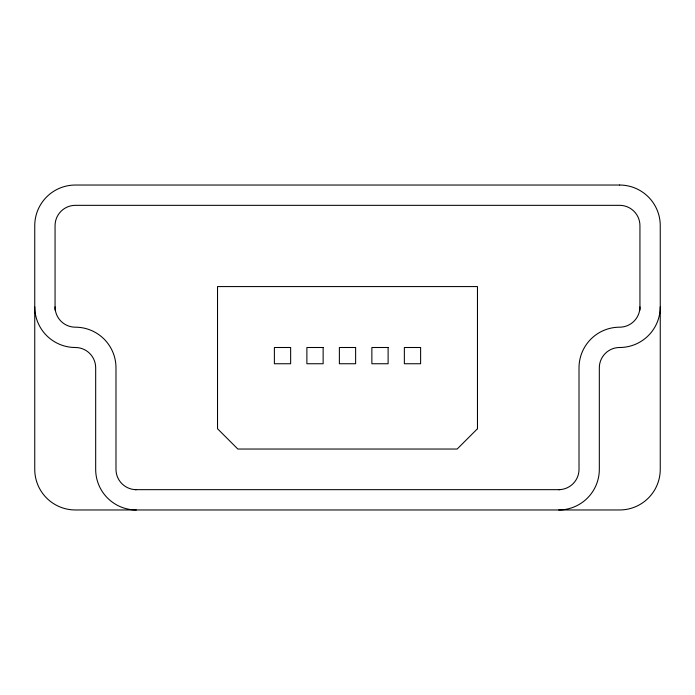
<?xml version="1.0" encoding="UTF-8"?>
<svg xmlns="http://www.w3.org/2000/svg" width="695" height="695" viewBox="0 0 695 695"><rect width="100%" height="100%" fill="white"/><g stroke="black" fill="none" stroke-linecap="round" stroke-linejoin="round"><path stroke-width="1.04" d="M134.995 489.662L560.005 489.662M639.939 310.135L639.939 225.649A20.311 20.311 0 0 0 619.636 205.338L75.364 205.338A20.311 20.311 0 0 0 55.061 225.649L55.061 310.135M660.25 306.886A40.614 40.614 0 0 1 619.636 347.5A20.311 20.311 0 0 0 599.325 367.811L599.325 469.351A40.614 40.614 0 0 1 558.711 509.965M34.75 306.886A40.614 40.614 0 0 0 75.364 347.5A20.311 20.311 0 0 1 95.675 367.811L95.675 469.351A40.614 40.614 0 0 0 136.29 509.965M639.939 306.886A20.311 20.311 0 0 1 619.636 327.189A40.614 40.614 0 0 0 579.013 367.811L579.013 469.351A20.311 20.311 0 0 1 558.711 489.662M55.061 306.886A20.311 20.311 0 0 0 75.364 327.189A40.614 40.614 0 0 1 115.987 367.811L115.987 469.351A20.311 20.311 0 0 0 136.29 489.662M477.474 428.737L457.162 449.04L237.838 449.04L217.526 428.737L217.526 286.575L477.474 286.575L477.474 428.737M619.636 185.035L75.364 185.035A40.614 40.614 0 0 0 34.75 225.649L34.75 469.351A40.614 40.614 0 0 0 75.364 509.965L619.636 509.965A40.614 40.614 0 0 0 660.25 469.351L660.25 225.649A40.614 40.614 0 0 0 619.636 185.035M290.64 347.5L274.386 347.5L274.386 363.746L290.64 363.746L290.64 347.5M323.132 347.5L306.886 347.5L306.886 363.746L323.132 363.746L323.132 347.5M355.623 347.5L339.377 347.5L339.377 363.746L355.623 363.746L355.623 347.5M388.114 347.5L371.868 347.5L371.868 363.746L388.114 363.746L388.114 347.5M420.614 347.5L404.36 347.5L404.36 363.746L420.614 363.746L420.614 347.5"/></g></svg>
